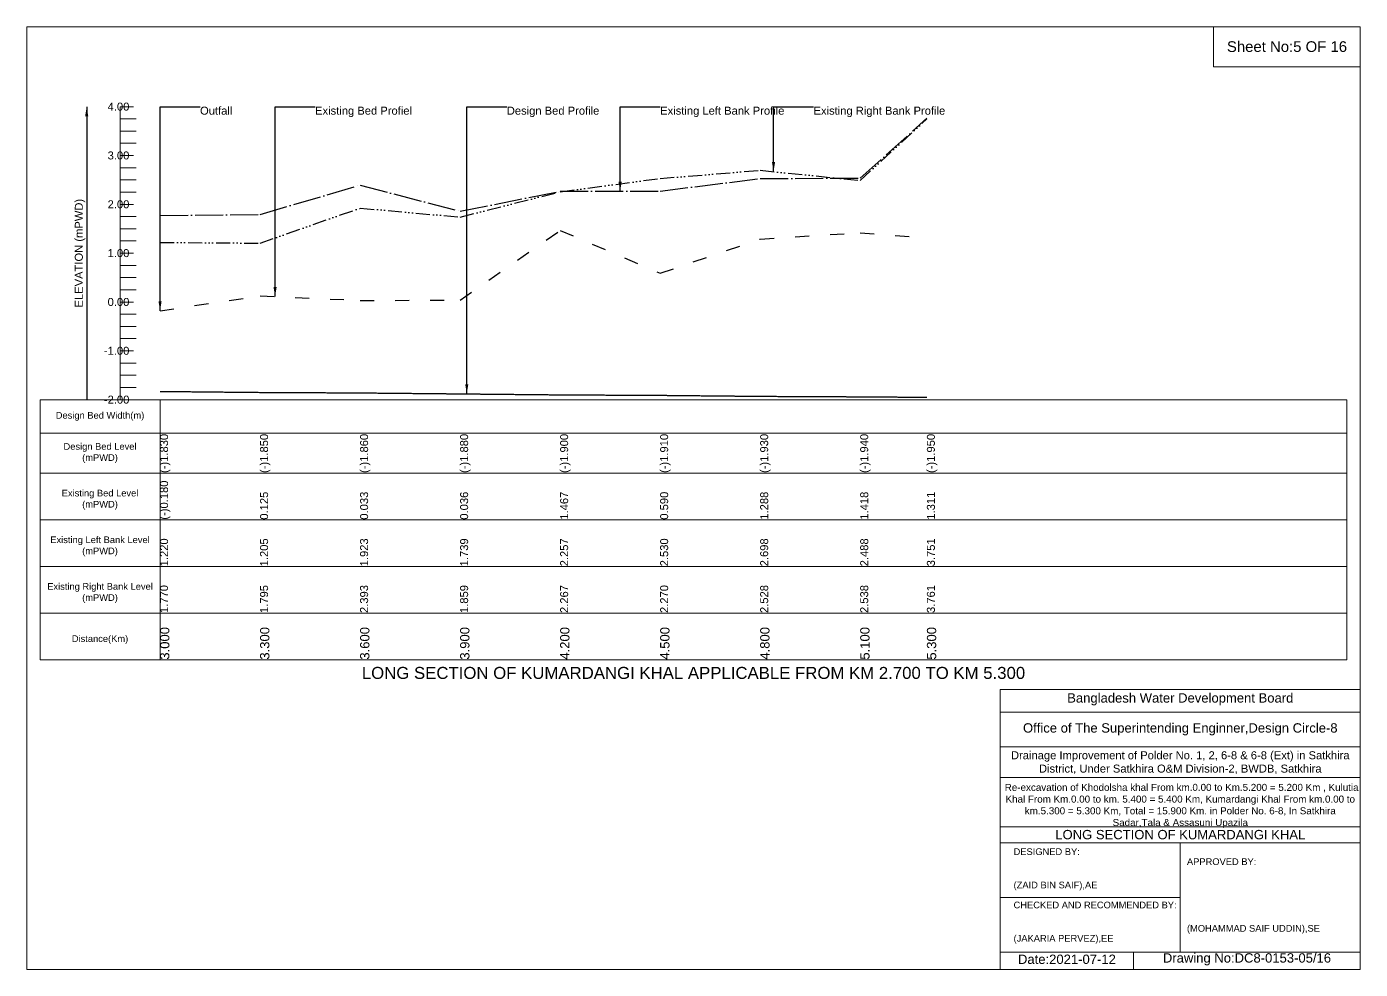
# Model space of a CAD drawing. Header units: inches. Extents: x 91000 to 568000, y -5656 to 0.
# Drawn here: x 450000 to 458000, y -5656 to 0 of the extents above; entities that cross this region are included whole.
import ezdxf

# ---------------------------------------------------------------- set-up
doc = ezdxf.new("R2010")
doc.units = ezdxf.units.IN
doc.header["$LTSCALE"] = 7
doc.header["$MEASUREMENT"] = 0
for name, pattern in [('ACAD_ISO03W100', [30, 12, -18]), ('ACAD_ISO04W100', [30, 24, -3, 0, -3]), ('ACAD_ISO14W100', [24, 12, -3, 0, -3, 0, -3, 0, -3]), ('CENTER', [2, 1.25, -0.25, 0.25, -0.25])]:
    doc.linetypes.add(name, pattern=pattern)
for name, color, linetype, lineweight in [('Cross Section Labels', 7, 'Continuous', 9), ('Design Bed Level Long Section', 7, 'CENTER', 25), ('Existing Bed Level for Long Section', 7, 'ACAD_ISO03W100', 25), ('Existing Left Bank of Long section', 7, 'ACAD_ISO04W100', 25), ('Existing Right Bank of Long Section', 7, 'ACAD_ISO14W100', 25), ('Long Section Border', 7, 'Continuous', 9), ('Long Section Labels', 7, 'Continuous', 9), ('Vscale for Long Section', 7, 'Continuous', 9)]:
    doc.layers.add(name, color=color, linetype=linetype, lineweight=lineweight)
doc.styles.get("Standard").update_dxf_attribs({"font": 'arial.ttf'})
doc.dimstyles.get("Standard").update_dxf_attribs({"dimtxt": 0.18, "dimasz": 0.18, "dimexe": 0.18, "dimexo": 0.0625, "dimgap": 0.09, "dimtad": 0, "dimtih": 1, "dimtoh": 1, "dimdec": 4, "dimzin": 0, "dimdsep": 46, "dimtxsty": 'Standard', "dimcen": 0.09, "dimadec": 0, "dimazin": 0, "dimtfac": 1, "dimtdec": 4, "dimtofl": 0, "dimtmove": 0, "dimatfit": 3, "dimfxl": 1, "dimtolj": 1, "dimtzin": 0, "dimarcsym": 0})

msp = doc.modelspace()

# ---------------------------------------------------------------- linework, layer by layer
at = {"layer": 'Cross Section Labels'}
for points in [[(450000, 0), (458000, 0), (458000, -5656), (450000, -5656)], [(457120, 0), (458000, 0), (458000, -240), (457120, -240)]]:
    msp.add_lwpolyline(points, close=True, dxfattribs=at)
for points in [[(455840, -5656), (455840, -3976), (458000, -3976)], [(455840, -4112), (458000, -4112)], [(455840, -4320), (458000, -4320)], [(455840, -4504), (458000, -4504)], [(455840, -4800), (458000, -4800)], [(455840, -4896), (458000, -4896)], [(456920, -4896), (456920, -5552)], [(455840, -5224), (456920, -5224)], [(455840, -5552), (458000, -5552)], [(456640, -5552), (456640, -5656)]]:
    msp.add_lwpolyline(points, dxfattribs=at)
at = {"layer": 'Design Bed Level Long Section'}
msp.add_lwpolyline([(450800, -2188.2), (451400, -2194.1), (452000, -2197), (452600, -2202.8), (453200, -2208.7), (453800, -2211.6), (454400, -2217.5), (455000, -2220.4), (455400, -2223.3)], dxfattribs=at)
at = {"layer": 'Existing Bed Level for Long Section'}
msp.add_lwpolyline([(450800, -1704.7), (451400, -1615.4), (452000, -1642.3), (452600, -1641.5), (453200, -1222.2), (453800, -1479.1), (454400, -1274.6), (455000, -1236.5), (455400, -1267.9)], dxfattribs=at)
at = {"layer": 'Existing Left Bank of Long section'}
msp.add_lwpolyline([(450800, -1133.4), (451400, -1126.1), (452000, -950.9), (452600, -1107.3), (453200, -987.8), (453800, -986.9), (454400, -911.3), (455000, -908.4), (455400, -550)], dxfattribs=at)
at = {"layer": 'Existing Right Bank of Long Section'}
msp.add_lwpolyline([(450800, -1294.5), (451400, -1298.9), (452000, -1088.6), (452600, -1142.5), (453200, -990.7), (453800, -910.7), (454400, -861.5), (455000, -923), (455400, -553)], dxfattribs=at)
at = {"layer": 'Long Section Border'}
msp.add_lwpolyline([(450080, -2238), (457920, -2238), (457920, -3798), (450080, -3798)], close=True, dxfattribs=at)
for points in [[(450800, -2238), (450800, -3798)], [(450080, -2438), (457920, -2438)], [(450080, -2678), (457920, -2678)], [(450080, -2958), (457920, -2958)], [(450080, -3238), (457920, -3238)], [(450080, -3518), (457920, -3518)]]:
    msp.add_lwpolyline(points, dxfattribs=at)
at = {"layer": 'Vscale for Long Section'}
for points in [[(450560, -2238), (450560, -1945), (450560, -1652), (450560, -1359), (450560, -1066), (450560, -773), (450560, -480)], [(450560, -480), (450640, -480)], [(450560, -553.2), (450656, -553.2)], [(450560, -626.5), (450656, -626.5)], [(450560, -699.8), (450656, -699.8)], [(450560, -773), (450640, -773)], [(450560, -846.2), (450656, -846.2)], [(450560, -919.5), (450656, -919.5)], [(450560, -992.8), (450656, -992.8)], [(450560, -1066), (450640, -1066)], [(450560, -1139.2), (450656, -1139.2)], [(450560, -1212.5), (450656, -1212.5)], [(450560, -1285.8), (450656, -1285.8)], [(450560, -1359), (450640, -1359)], [(450560, -1432.2), (450656, -1432.2)], [(450560, -1505.5), (450656, -1505.5)], [(450560, -1578.8), (450656, -1578.8)], [(450560, -1652), (450640, -1652)], [(450560, -1725.2), (450656, -1725.2)], [(450560, -1798.5), (450656, -1798.5)], [(450560, -1871.8), (450656, -1871.8)], [(450560, -1945), (450640, -1945)], [(450560, -2018.2), (450656, -2018.2)], [(450560, -2091.5), (450656, -2091.5)], [(450560, -2164.8), (450656, -2164.8)], [(450560, -2238), (450640, -2238)]]:
    msp.add_lwpolyline(points, dxfattribs=at)

# ---------------------------------------------------------------- texts
at = {"layer": 'Cross Section Labels', "attachment_point": 5}
for s, insert, char_height in [('Sheet No:5 OF 16', (457560, -120), 64), ('Bangladesh Water Development Board', (456920, -4036), 56), ('Office of The Superintending Enginner,Design Circle-8', (456920, -4216), 56)]:
    msp.add_mtext(s, dxfattribs=dict(at, insert=insert, char_height=char_height))
at = {"layer": 'Cross Section Labels'}
for s, insert, char_height, width, attachment_point in [('Drainage Improvement of Polder No. 1, 2, 6-8 & 6-8 (Ext) in Satkhira District, Under Satkhira O&M Division-2, BWDB, Satkhira', (456920, -4416), 48, 2240, 5), (' Re-excavation of Khodolsha khal From km.0.00 to Km.5.200 = 5.200 Km , Kulutia Khal From Km.0.00 to km. 5.400 = 5.400 Km, Kumardangi Khal From km.0.00 to km.5.300 = 5.300 Km, Total = 15.900 Km. in Polder No. 6-8, In Satkhira Sadar,Tala & Assasuni Upazila', (456920, -4676), 42.1524, 2160, 5), ('LONG SECTION OF KUMARDANGI KHAL', (456920, -4848), 56, 2240, 5), ('DESIGNED BY:^J^J^J(ZAID BIN SAIF),AE', (455920, -5056), 40, 1120, 4), ('APPROVED BY:^J^J^J^J^J^J(MOHAMMAD SAIF UDDIN),SE', (456960, -5216), 40, 1120, 4), ('CHECKED AND RECOMMENDED BY:^J^J^J(JAKARIA PERVEZ),EE', (455920, -5376), 40, 1120, 4), ('Date:2021-07-12', (456240, -5596), 56, 1120, 5), ('Drawing No:DC8-0153-05/16', (457320, -5596), 56, 1760, 5)]:
    msp.add_mtext(s, dxfattribs=dict(at, insert=insert, char_height=char_height, width=width, attachment_point=attachment_point))
at = {"layer": 'Long Section Border', "attachment_point": 5}
for s, insert, char_height in [('Design Bed Width(m)', (450440, -2338), 40), ('Design Bed Level^J(mPWD)', (450440, -2558), 40), ('Existing Bed Level^J(mPWD)', (450440, -2838), 40), ('Existing Left Bank Level^J(mPWD)', (450440, -3118), 40), ('Existing Right Bank Level^J(mPWD)', (450440, -3398), 40), ('Distance(Km)', (450440, -3678), 40), ('LONG SECTION OF KUMARDANGI KHAL APPLICABLE FROM KM 2.700 TO KM 5.300', (454000, -3878), 72)]:
    msp.add_mtext(s, dxfattribs=dict(at, insert=insert, char_height=char_height))
at = {"layer": 'Long Section Labels', "char_height": 48, "attachment_point": 1}
for s, insert in [('Outfall', (451040, -480)), ('Existing Bed Profiel', (451730, -480)), ('Design Bed Profile', (452880, -480)), ('Existing Left Bank Profile', (453800, -480)), ('Existing Right Bank Profile', (454720, -480))]:
    msp.add_mtext(s, dxfattribs=dict(at, insert=insert))
at = {"layer": 'Vscale for Long Section', "char_height": 48, "attachment_point": 6}
for s, insert in [('4.00', (450616, -480)), ('3.00', (450616, -773)), ('2.00', (450616, -1066)), ('1.00', (450616, -1359)), ('0.00', (450616, -1652)), ('-1.00', (450616, -1945)), ('-2.00', (450616, -2238))]:
    msp.add_mtext(s, dxfattribs=dict(at, insert=insert))
at = {"layer": 'Vscale for Long Section', "rotation": 90}
for s, insert, char_height, attachment_point in [('ELEVATION (mPWD)', (450320, -1359), 48, 5), ('(-)1.830', (450800, -2678), 48, 1), ('(-)1.850', (451400, -2678), 48, 1), ('(-)1.860', (452000, -2678), 48, 1), ('(-)1.880', (452600, -2678), 48, 1), ('(-)1.900', (453200, -2678), 48, 1), ('(-)1.910', (453800, -2678), 48, 1), ('(-)1.930', (454400, -2678), 48, 1), ('(-)1.940', (455000, -2678), 48, 1), ('(-)1.950', (455400, -2678), 48, 1), ('(-)0.180', (450800, -2958), 48, 1), ('0.125', (451400, -2958), 48, 1), ('0.033', (452000, -2958), 48, 1), ('0.036', (452600, -2958), 48, 1), ('1.467', (453200, -2958), 48, 1), ('0.590', (453800, -2958), 48, 1), ('1.288', (454400, -2958), 48, 1), ('1.418', (455000, -2958), 48, 1), ('1.311', (455400, -2958), 48, 1), ('1.220', (450800, -3238), 48, 1), ('1.205', (451400, -3238), 48, 1), ('1.923', (452000, -3238), 48, 1), ('1.739', (452600, -3238), 48, 1), ('2.257', (453200, -3238), 48, 1), ('2.530', (453800, -3238), 48, 1), ('2.698', (454400, -3238), 48, 1), ('2.488', (455000, -3238), 48, 1), ('3.751', (455400, -3238), 48, 1), ('1.770', (450800, -3518), 48, 1), ('1.795', (451400, -3518), 48, 1), ('2.393', (452000, -3518), 48, 1), ('1.859', (452600, -3518), 48, 1), ('2.267', (453200, -3518), 48, 1), ('2.270', (453800, -3518), 48, 1), ('2.528', (454400, -3518), 48, 1), ('2.538', (455000, -3518), 48, 1), ('3.761', (455400, -3518), 48, 1), ('3.000', (450800, -3798), 56, 1), ('3.300', (451400, -3798), 56, 1), ('3.600', (452000, -3798), 56, 1), ('3.900', (452600, -3798), 56, 1), ('4.200', (453200, -3798), 56, 1), ('4.500', (453800, -3798), 56, 1), ('4.800', (454400, -3798), 56, 1), ('5.100', (455000, -3798), 56, 1), ('5.300', (455400, -3798), 56, 1)]:
    msp.add_mtext(s, dxfattribs=dict(at, insert=insert, char_height=char_height, attachment_point=attachment_point))

# ---------------------------------------------------------------- leaders
at = {"layer": 'Long Section Labels', "annotation_type": 0, "has_hookline": 1, "hookline_direction": 0}
for points, text_width in [([(450800, -1704.7), (450800, -480), (451039.9, -480)], 185.8), ([(451490, -1619.4), (451490, -480), (451729.9, -480)], 571.4), ([(452640, -2203.2), (452640, -480), (452879.9, -480)], 547.4), ([(453560, -987.2), (453560, -480), (453799.9, -480)], 737.4), ([(454480, -869.7), (454480, -480), (454719.9, -480)], 782)]:
    msp.add_leader(points, dimstyle='Standard', override={"dimasz": 57.6}, dxfattribs=dict(at, text_width=text_width))
at = {"layer": 'Vscale for Long Section'}
msp.add_leader([(450360, -480), (450360, -2238)], dimstyle='Standard', override={"dimasz": 57.6}, dxfattribs=at)

doc.saveas('drawing.dxf')
